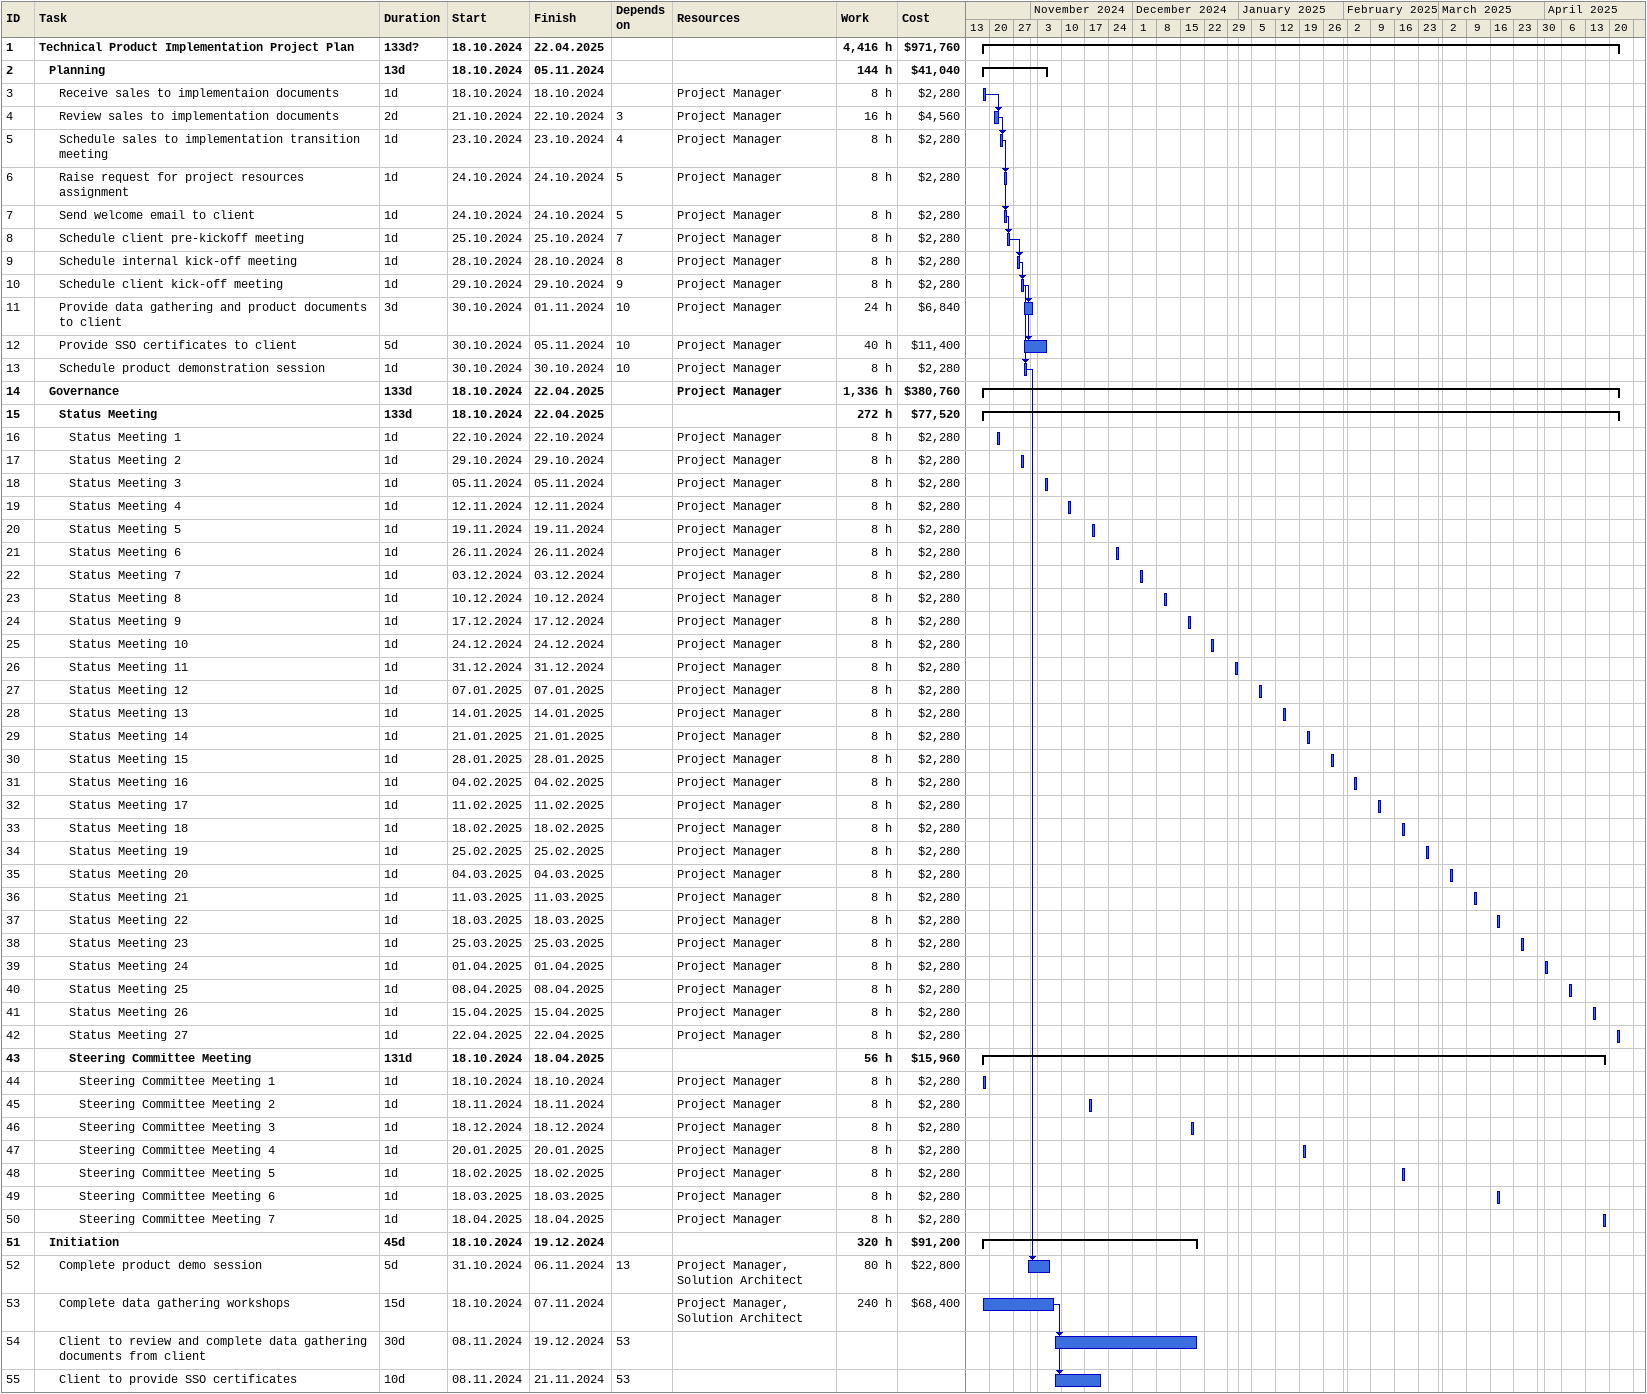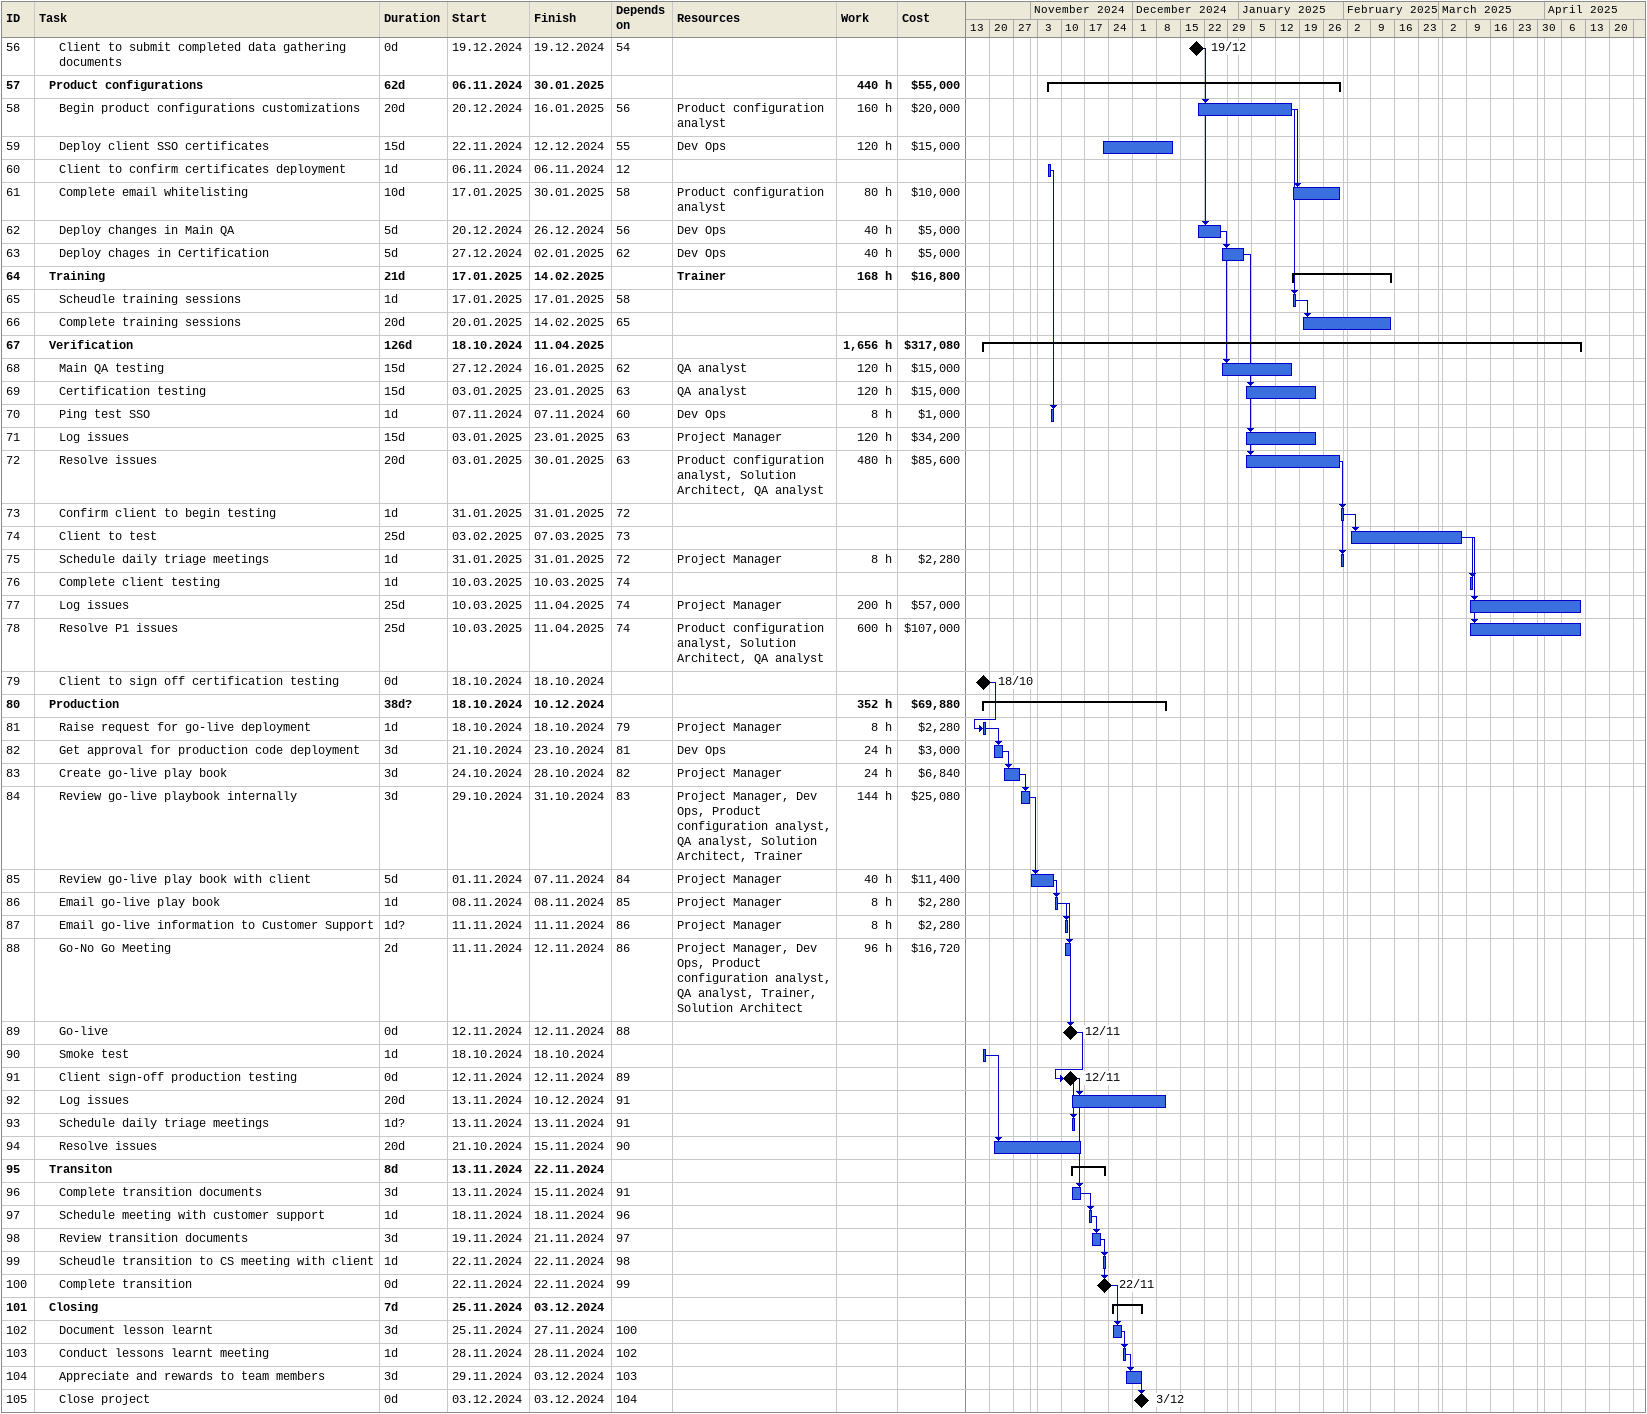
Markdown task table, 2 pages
| ID | Level | Task | Duration | Start | Finish | Predecessors | Resources | Work (h) | Cost ($) |
|---|---|---|---|---|---|---|---|---|---|
| 1 | 1 | **Technical Product Implementation Project Plan** | 133d? | 2024-10-18 | 2025-04-22 |  |  | 4416 | 971760 |
| 2 | 2 | **Planning** | 13d | 2024-10-18 | 2024-11-05 |  |  | 144 | 41040 |
| 3 | 3 | Receive sales to implementaion documents | 1d | 2024-10-18 | 2024-10-18 |  | Project Manager | 8 | 2280 |
| 4 | 3 | Review sales to implementation documents | 2d | 2024-10-21 | 2024-10-22 | 3 | Project Manager | 16 | 4560 |
| 5 | 3 | Schedule sales to implementation transition meeting | 1d | 2024-10-23 | 2024-10-23 | 4 | Project Manager | 8 | 2280 |
| 6 | 3 | Raise request for project resources assignment | 1d | 2024-10-24 | 2024-10-24 | 5 | Project Manager | 8 | 2280 |
| 7 | 3 | Send welcome email to client | 1d | 2024-10-24 | 2024-10-24 | 5 | Project Manager | 8 | 2280 |
| 8 | 3 | Schedule client pre-kickoff meeting | 1d | 2024-10-25 | 2024-10-25 | 7 | Project Manager | 8 | 2280 |
| 9 | 3 | Schedule internal kick-off meeting | 1d | 2024-10-28 | 2024-10-28 | 8 | Project Manager | 8 | 2280 |
| 10 | 3 | Schedule client kick-off meeting | 1d | 2024-10-29 | 2024-10-29 | 9 | Project Manager | 8 | 2280 |
| 11 | 3 | Provide data gathering and product documents to client | 3d | 2024-10-30 | 2024-11-01 | 10 | Project Manager | 24 | 6840 |
| 12 | 3 | Provide SSO certificates to client | 5d | 2024-10-30 | 2024-11-05 | 10 | Project Manager | 40 | 11400 |
| 13 | 3 | Schedule product demonstration session | 1d | 2024-10-30 | 2024-10-30 | 10 | Project Manager | 8 | 2280 |
| 14 | 2 | **Governance** | 133d | 2024-10-18 | 2025-04-22 |  | Project Manager | 1336 | 380760 |
| 15 | 3 | **Status Meeting** | 133d | 2024-10-18 | 2025-04-22 |  |  | 272 | 77520 |
| 16 | 4 | Status Meeting 1 | 1d | 2024-10-22 | 2024-10-22 |  | Project Manager | 8 | 2280 |
| 17 | 4 | Status Meeting 2 | 1d | 2024-10-29 | 2024-10-29 |  | Project Manager | 8 | 2280 |
| 18 | 4 | Status Meeting 3 | 1d | 2024-11-05 | 2024-11-05 |  | Project Manager | 8 | 2280 |
| 19 | 4 | Status Meeting 4 | 1d | 2024-11-12 | 2024-11-12 |  | Project Manager | 8 | 2280 |
| 20 | 4 | Status Meeting 5 | 1d | 2024-11-19 | 2024-11-19 |  | Project Manager | 8 | 2280 |
| 21 | 4 | Status Meeting 6 | 1d | 2024-11-26 | 2024-11-26 |  | Project Manager | 8 | 2280 |
| 22 | 4 | Status Meeting 7 | 1d | 2024-12-03 | 2024-12-03 |  | Project Manager | 8 | 2280 |
| 23 | 4 | Status Meeting 8 | 1d | 2024-12-10 | 2024-12-10 |  | Project Manager | 8 | 2280 |
| 24 | 4 | Status Meeting 9 | 1d | 2024-12-17 | 2024-12-17 |  | Project Manager | 8 | 2280 |
| 25 | 4 | Status Meeting 10 | 1d | 2024-12-24 | 2024-12-24 |  | Project Manager | 8 | 2280 |
| 26 | 4 | Status Meeting 11 | 1d | 2024-12-31 | 2024-12-31 |  | Project Manager | 8 | 2280 |
| 27 | 4 | Status Meeting 12 | 1d | 2025-01-07 | 2025-01-07 |  | Project Manager | 8 | 2280 |
| 28 | 4 | Status Meeting 13 | 1d | 2025-01-14 | 2025-01-14 |  | Project Manager | 8 | 2280 |
| 29 | 4 | Status Meeting 14 | 1d | 2025-01-21 | 2025-01-21 |  | Project Manager | 8 | 2280 |
| 30 | 4 | Status Meeting 15 | 1d | 2025-01-28 | 2025-01-28 |  | Project Manager | 8 | 2280 |
| 31 | 4 | Status Meeting 16 | 1d | 2025-02-04 | 2025-02-04 |  | Project Manager | 8 | 2280 |
| 32 | 4 | Status Meeting 17 | 1d | 2025-02-11 | 2025-02-11 |  | Project Manager | 8 | 2280 |
| 33 | 4 | Status Meeting 18 | 1d | 2025-02-18 | 2025-02-18 |  | Project Manager | 8 | 2280 |
| 34 | 4 | Status Meeting 19 | 1d | 2025-02-25 | 2025-02-25 |  | Project Manager | 8 | 2280 |
| 35 | 4 | Status Meeting 20 | 1d | 2025-03-04 | 2025-03-04 |  | Project Manager | 8 | 2280 |
| 36 | 4 | Status Meeting 21 | 1d | 2025-03-11 | 2025-03-11 |  | Project Manager | 8 | 2280 |
| 37 | 4 | Status Meeting 22 | 1d | 2025-03-18 | 2025-03-18 |  | Project Manager | 8 | 2280 |
| 38 | 4 | Status Meeting 23 | 1d | 2025-03-25 | 2025-03-25 |  | Project Manager | 8 | 2280 |
| 39 | 4 | Status Meeting 24 | 1d | 2025-04-01 | 2025-04-01 |  | Project Manager | 8 | 2280 |
| 40 | 4 | Status Meeting 25 | 1d | 2025-04-08 | 2025-04-08 |  | Project Manager | 8 | 2280 |
| 41 | 4 | Status Meeting 26 | 1d | 2025-04-15 | 2025-04-15 |  | Project Manager | 8 | 2280 |
| 42 | 4 | Status Meeting 27 | 1d | 2025-04-22 | 2025-04-22 |  | Project Manager | 8 | 2280 |
| 43 | 4 | **Steering Committee Meeting** | 131d | 2024-10-18 | 2025-04-18 |  |  | 56 | 15960 |
| 44 | 5 | Steering Committee Meeting 1 | 1d | 2024-10-18 | 2024-10-18 |  | Project Manager | 8 | 2280 |
| 45 | 5 | Steering Committee Meeting 2 | 1d | 2024-11-18 | 2024-11-18 |  | Project Manager | 8 | 2280 |
| 46 | 5 | Steering Committee Meeting 3 | 1d | 2024-12-18 | 2024-12-18 |  | Project Manager | 8 | 2280 |
| 47 | 5 | Steering Committee Meeting 4 | 1d | 2025-01-20 | 2025-01-20 |  | Project Manager | 8 | 2280 |
| 48 | 5 | Steering Committee Meeting 5 | 1d | 2025-02-18 | 2025-02-18 |  | Project Manager | 8 | 2280 |
| 49 | 5 | Steering Committee Meeting 6 | 1d | 2025-03-18 | 2025-03-18 |  | Project Manager | 8 | 2280 |
| 50 | 5 | Steering Committee Meeting 7 | 1d | 2025-04-18 | 2025-04-18 |  | Project Manager | 8 | 2280 |
| 51 | 2 | **Initiation** | 45d | 2024-10-18 | 2024-12-19 |  |  | 320 | 91200 |
| 52 | 3 | Complete product demo session | 5d | 2024-10-31 | 2024-11-06 | 13 | Project Manager, Solution Architect | 80 | 22800 |
| 53 | 3 | Complete data gathering workshops | 15d | 2024-10-18 | 2024-11-07 |  | Project Manager, Solution Architect | 240 | 68400 |
| 54 | 3 | Client to review and complete data gathering documents from client | 30d | 2024-11-08 | 2024-12-19 | 53 |  |  |  |
| 55 | 3 | Client to provide SSO certificates | 10d | 2024-11-08 | 2024-11-21 | 53 |  |  |  |
| 56 | 3 | Client to submit completed data gathering documents | 0d | 2024-12-19 | 2024-12-19 | 54 |  |  |  |
| 57 | 2 | **Product configurations** | 62d | 2024-11-06 | 2025-01-30 |  |  | 440 | 55000 |
| 58 | 3 | Begin product configurations customizations | 20d | 2024-12-20 | 2025-01-16 | 56 | Product configuration analyst | 160 | 20000 |
| 59 | 3 | Deploy client SSO certificates | 15d | 2024-11-22 | 2024-12-12 | 55 | Dev Ops | 120 | 15000 |
| 60 | 3 | Client to confirm certificates deployment | 1d | 2024-11-06 | 2024-11-06 | 12 |  |  |  |
| 61 | 3 | Complete email whitelisting | 10d | 2025-01-17 | 2025-01-30 | 58 | Product configuration analyst | 80 | 10000 |
| 62 | 3 | Deploy changes in Main QA | 5d | 2024-12-20 | 2024-12-26 | 56 | Dev Ops | 40 | 5000 |
| 63 | 3 | Deploy chages in Certification | 5d | 2024-12-27 | 2025-01-02 | 62 | Dev Ops | 40 | 5000 |
| 64 | 2 | **Training** | 21d | 2025-01-17 | 2025-02-14 |  | Trainer | 168 | 16800 |
| 65 | 3 | Scheudle training sessions | 1d | 2025-01-17 | 2025-01-17 | 58 |  |  |  |
| 66 | 3 | Complete training sessions | 20d | 2025-01-20 | 2025-02-14 | 65 |  |  |  |
| 67 | 2 | **Verification** | 126d | 2024-10-18 | 2025-04-11 |  |  | 1656 | 317080 |
| 68 | 3 | Main QA testing | 15d | 2024-12-27 | 2025-01-16 | 62 | QA analyst | 120 | 15000 |
| 69 | 3 | Certification testing | 15d | 2025-01-03 | 2025-01-23 | 63 | QA analyst | 120 | 15000 |
| 70 | 3 | Ping test SSO | 1d | 2024-11-07 | 2024-11-07 | 60 | Dev Ops | 8 | 1000 |
| 71 | 3 | Log issues | 15d | 2025-01-03 | 2025-01-23 | 63 | Project Manager | 120 | 34200 |
| 72 | 3 | Resolve issues | 20d | 2025-01-03 | 2025-01-30 | 63 | Product configuration analyst, Solution Architect, QA analyst | 480 | 85600 |
| 73 | 3 | Confirm client to begin testing | 1d | 2025-01-31 | 2025-01-31 | 72 |  |  |  |
| 74 | 3 | Client to test | 25d | 2025-02-03 | 2025-03-07 | 73 |  |  |  |
| 75 | 3 | Schedule daily triage meetings | 1d | 2025-01-31 | 2025-01-31 | 72 | Project Manager | 8 | 2280 |
| 76 | 3 | Complete client testing | 1d | 2025-03-10 | 2025-03-10 | 74 |  |  |  |
| 77 | 3 | Log issues | 25d | 2025-03-10 | 2025-04-11 | 74 | Project Manager | 200 | 57000 |
| 78 | 3 | Resolve P1 issues | 25d | 2025-03-10 | 2025-04-11 | 74 | Product configuration analyst, Solution Architect, QA analyst | 600 | 107000 |
| 79 | 3 | Client to sign off certification testing | 0d | 2024-10-18 | 2024-10-18 |  |  |  |  |
| 80 | 2 | **Production** | 38d? | 2024-10-18 | 2024-12-10 |  |  | 352 | 69880 |
| 81 | 3 | Raise request for go-live deployment | 1d | 2024-10-18 | 2024-10-18 | 79 | Project Manager | 8 | 2280 |
| 82 | 3 | Get approval for production code deployment | 3d | 2024-10-21 | 2024-10-23 | 81 | Dev Ops | 24 | 3000 |
| 83 | 3 | Create go-live play book | 3d | 2024-10-24 | 2024-10-28 | 82 | Project Manager | 24 | 6840 |
| 84 | 3 | Review go-live playbook internally | 3d | 2024-10-29 | 2024-10-31 | 83 | Project Manager, Dev Ops, Product configuration analyst, QA analyst, Solution Architect, Trainer | 144 | 25080 |
| 85 | 3 | Review go-live play book with client | 5d | 2024-11-01 | 2024-11-07 | 84 | Project Manager | 40 | 11400 |
| 86 | 3 | Email go-live play book | 1d | 2024-11-08 | 2024-11-08 | 85 | Project Manager | 8 | 2280 |
| 87 | 3 | Email go-live information to Customer Support | 1d? | 2024-11-11 | 2024-11-11 | 86 | Project Manager | 8 | 2280 |
| 88 | 3 | Go-No Go Meeting | 2d | 2024-11-11 | 2024-11-12 | 86 | Project Manager, Dev Ops, Product configuration analyst, QA analyst, Trainer, Solution Architect | 96 | 16720 |
| 89 | 3 | Go-live | 0d | 2024-11-12 | 2024-11-12 | 88 |  |  |  |
| 90 | 3 | Smoke test | 1d | 2024-10-18 | 2024-10-18 |  |  |  |  |
| 91 | 3 | Client sign-off production testing | 0d | 2024-11-12 | 2024-11-12 | 89 |  |  |  |
| 92 | 3 | Log issues | 20d | 2024-11-13 | 2024-12-10 | 91 |  |  |  |
| 93 | 3 | Schedule daily triage meetings | 1d? | 2024-11-13 | 2024-11-13 | 91 |  |  |  |
| 94 | 3 | Resolve issues | 20d | 2024-10-21 | 2024-11-15 | 90 |  |  |  |
| 95 | 2 | **Transiton** | 8d | 2024-11-13 | 2024-11-22 |  |  |  |  |
| 96 | 3 | Complete transition documents | 3d | 2024-11-13 | 2024-11-15 | 91 |  |  |  |
| 97 | 3 | Schedule meeting with customer support | 1d | 2024-11-18 | 2024-11-18 | 96 |  |  |  |
| 98 | 3 | Review transition documents | 3d | 2024-11-19 | 2024-11-21 | 97 |  |  |  |
| 99 | 3 | Scheudle transition to CS meeting with client | 1d | 2024-11-22 | 2024-11-22 | 98 |  |  |  |
| 100 | 3 | Complete transition | 0d | 2024-11-22 | 2024-11-22 | 99 |  |  |  |
| 101 | 2 | **Closing** | 7d | 2024-11-25 | 2024-12-03 |  |  |  |  |
| 102 | 3 | Document lesson learnt | 3d | 2024-11-25 | 2024-11-27 | 100 |  |  |  |
| 103 | 3 | Conduct lessons learnt meeting | 1d | 2024-11-28 | 2024-11-28 | 102 |  |  |  |
| 104 | 3 | Appreciate and rewards to team members | 3d | 2024-11-29 | 2024-12-03 | 103 |  |  |  |
| 105 | 3 | Close project | 0d | 2024-12-03 | 2024-12-03 | 104 |  |  |  |
